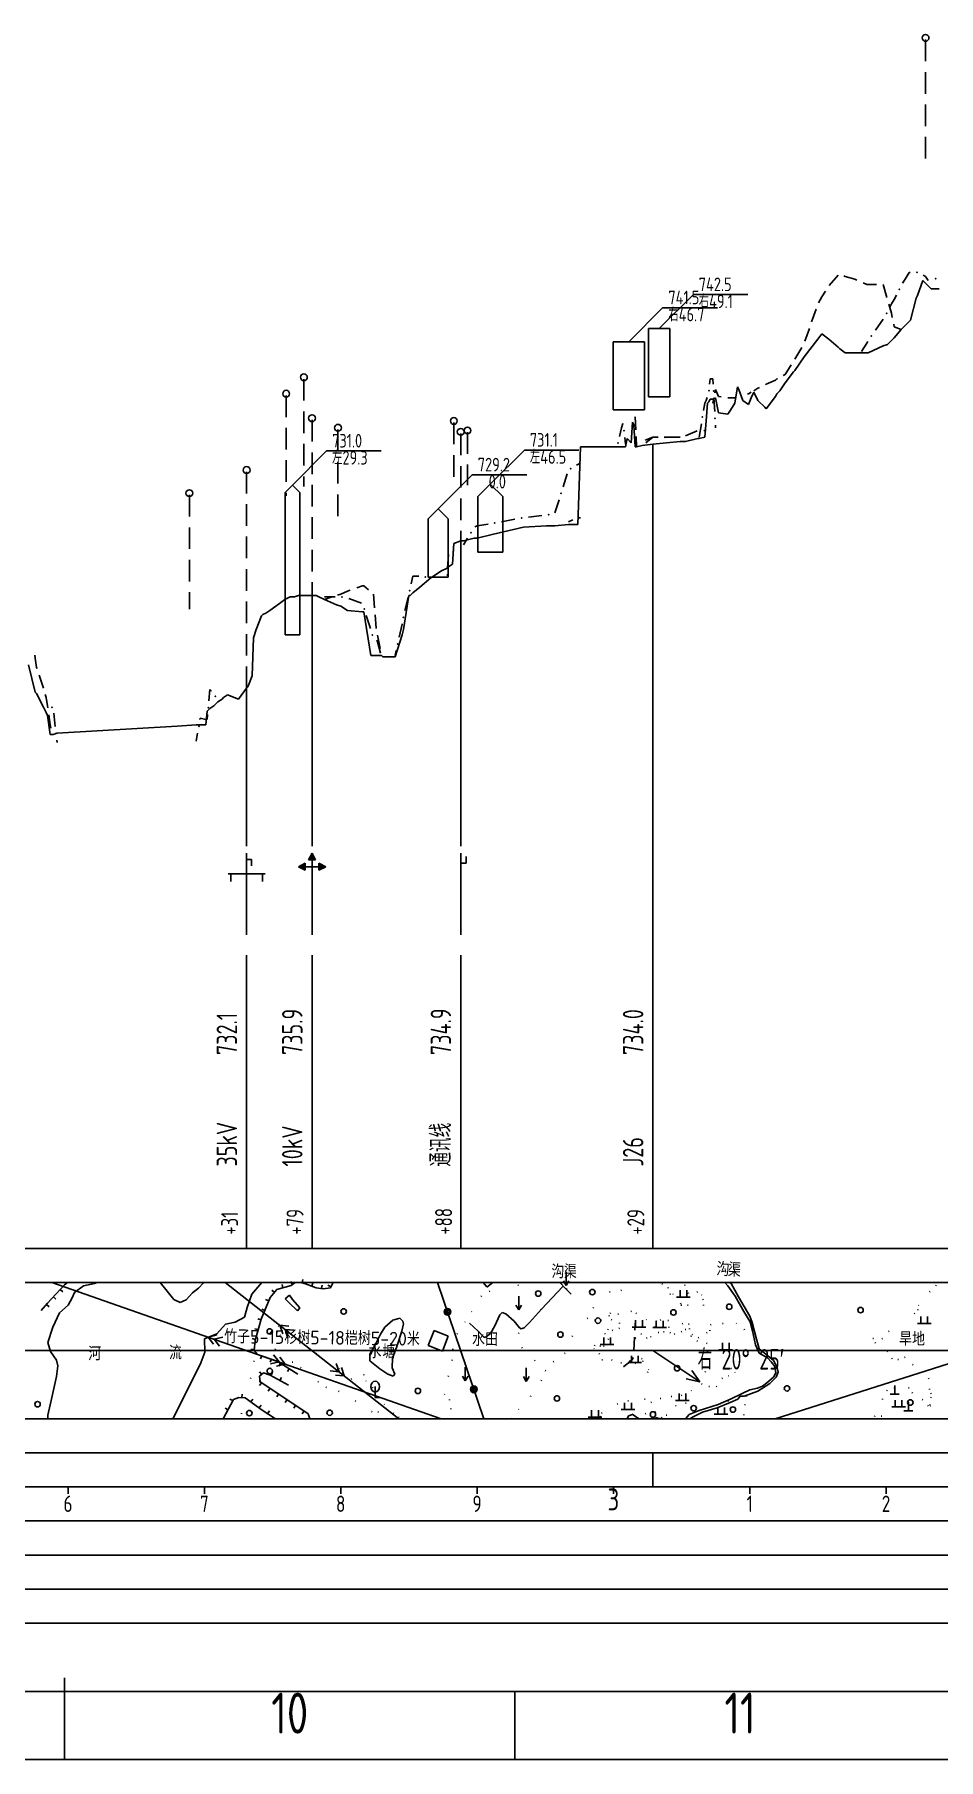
# Model space of a CAD drawing. Header units: millimetres. Extents: x -75 to 1114, y 1275 to 2116.
# Drawn here: x 515.1 to 647.7, y 1275 to 1528.1 of the extents above; entities that cross this region are included whole.
import ezdxf
from ezdxf.enums import TextEntityAlignment as Align

# ---------------------------------------------------------------- set-up
doc = ezdxf.new("R2010")
doc.units = ezdxf.units.MM
doc.linetypes.add('DOT', pattern=[6.35, 0, -6.35])
doc.linetypes.add('HIDDEN2', pattern=[4.7625, 3.175, -1.5875])
for name, color, linetype in [('中心断面', 1, 'Continuous'), ('交叉跨越注记', 3, 'Continuous'), ('右边线', 3, 'Continuous'), ('图框', 1, 'Continuous'), ('地物-交叉跨越', 6, 'Continuous'), ('地物-地类界', 5, 'Continuous'), ('地物-地貌', 58, 'Continuous'), ('地物-建筑', 2, 'Continuous'), ('地物-植被', 84, 'Continuous'), ('地物-水系', 5, 'Continuous'), ('地物-注记', 1, 'Continuous'), ('地物-道路', 1, 'Continuous'), ('左边线', 2, 'Continuous'), ('房屋', 1, 'Continuous'), ('标注', 3, 'Continuous')]:
    doc.layers.add(name, color=color, linetype=linetype)
doc.styles.get("Standard").update_dxf_attribs({"font": 'tssdeng', "bigfont": 'tssdchn'})

# ---------------------------------------------------------------- blocks, each defined once
blk = doc.blocks.new('2493359145')
at = {"layer": '地物-水系'}
for p, q in [((522.27, 1344.48), (520.95, 1343.54)), ((523.89, 1344.85), (522.27, 1344.48)), ((524.26, 1345), (523.89, 1344.85)), ((520.04, 1341.66), (518.75, 1340.53)), ((520.59, 1342.76), (520.04, 1341.66)), ((520.95, 1343.54), (520.59, 1342.76)), ((518.75, 1340.53), (517.79, 1338.44)), ((517.79, 1338.44), (517.04, 1336.18)), ((517.04, 1336.18), (517.42, 1334.84)), ((517.42, 1334.84), (518.32, 1333.58)), ((518.32, 1333.58), (518.5, 1332.77)), ((518.5, 1332.77), (518.32, 1331.2)), ((518.32, 1331.2), (517.63, 1328.1)), ((517.63, 1328.1), (517.04, 1325.51)), ((517.04, 1325.51), (517.06, 1325))]:
    blk.add_line(p, q, dxfattribs=at)
blk = doc.blocks.new('k9371')
at = {"layer": '地物-植被'}
blk.add_circle((0, 0), 0.4, dxfattribs=at)
blk = doc.blocks.new('249340146')
at = {"layer": '地物-水系'}
for p, q in [((533.51, 1345), (534.54, 1343.74)), ((538.27, 1343.46), (539.16, 1344.15)), ((539.16, 1344.15), (539.88, 1344.92)), ((539.88, 1344.92), (539.95, 1345)), ((534.54, 1343.74), (535.52, 1342.49)), ((535.52, 1342.49), (536.44, 1342.06)), ((536.44, 1342.06), (537.32, 1342.45)), ((537.32, 1342.45), (538.27, 1343.46))]:
    blk.add_line(p, q, dxfattribs=at)
blk = doc.blocks.new('249340147')
at = {"layer": '地物-水系'}
for p, q in [((548.43, 1345), (546.98, 1343.3)), ((546.98, 1343.3), (546.29, 1341.31)), ((544.51, 1339.15), (543.11, 1338.88)), ((545.91, 1339.91), (544.51, 1339.15)), ((546.29, 1341.31), (545.91, 1339.91)), ((541.81, 1337.47), (540, 1336.7)), ((540, 1336.7), (540.08, 1334.78)), ((543.11, 1338.88), (541.81, 1337.47)), ((540.08, 1334.78), (539.49, 1333.22)), ((538.63, 1331.47), (535.36, 1325)), ((539.49, 1333.22), (538.63, 1331.47))]:
    blk.add_line(p, q, dxfattribs=at)
blk = doc.blocks.new('249340148')
at = {"layer": '地物-地貌'}
for p, q in [((519.46, 1344.65), (517.01, 1341.94)), ((518.85, 1343.98), (519.22, 1343.64)), ((519.94, 1345), (519.46, 1344.65)), ((517.01, 1341.94), (516.04, 1340.87)), ((516.84, 1341.75), (517.21, 1341.42)), ((517.85, 1342.87), (518.22, 1342.53))]:
    blk.add_line(p, q, dxfattribs=at)
blk = doc.blocks.new('249340149')
at = {"layer": '地物-地貌'}
for p, q in [((542.78, 1325), (544.29, 1327.84)), ((543.48, 1326.32), (543.04, 1326.56)), ((544.19, 1327.65), (543.75, 1327.88)), ((544.29, 1327.84), (545.04, 1328.13)), ((545.04, 1328.13), (545.98, 1328.08)), ((545.52, 1328.1), (545.55, 1328.6)), ((545.98, 1328.08), (548.47, 1326.26)), ((546.82, 1327.47), (547.12, 1327.87)), ((548.03, 1326.58), (548.33, 1326.98)), ((548.47, 1326.26), (550.43, 1325)), ((549.28, 1325.74), (549.55, 1326.16))]:
    blk.add_line(p, q, dxfattribs=at)
blk = doc.blocks.new('249340150')
at = {"layer": '地物-地貌'}
for p, q in [((548.07, 1331.23), (548.7, 1331.72)), ((548.42, 1331.5), (548.11, 1331.9)), ((548.7, 1331.72), (549.64, 1331.39)), ((549.64, 1331.39), (552.36, 1329.92)), ((549.77, 1331.32), (550.01, 1331.76)), ((548.21, 1330.4), (548.07, 1331.23)), ((548.39, 1330.28), (548.11, 1329.87)), ((552.26, 1327.72), (548.21, 1330.4)), ((549.64, 1329.46), (549.36, 1329.04)), ((551.09, 1330.61), (551.33, 1331.05)), ((550.89, 1328.63), (550.61, 1328.21)), ((552.14, 1327.8), (551.86, 1327.38)), ((555.24, 1325.74), (552.26, 1327.72)), ((553.39, 1326.97), (553.11, 1326.55)), ((554.64, 1326.14), (554.36, 1325.72)), ((555.48, 1325), (555.24, 1325.74))]:
    blk.add_line(p, q, dxfattribs=at)
blk = doc.blocks.new('249340151')
at = {"layer": '地物-地貌'}
for p, q in [((549.67, 1342.81), (550.65, 1343.98)), ((550.65, 1343.98), (552.71, 1344.54)), ((551.53, 1344.22), (551.4, 1344.7)), ((552.93, 1344.7), (552.64, 1345.11)), ((552.71, 1344.54), (553.34, 1345)), ((553.34, 1345), (554.08, 1345)), ((554.08, 1345), (554.84, 1344.8)), ((554.33, 1344.94), (554.45, 1345.42)), ((554.84, 1344.8), (556.42, 1344.22)), ((555.75, 1344.47), (555.93, 1344.94)), ((556.42, 1344.22), (557.42, 1344.05)), ((557.2, 1344.09), (557.28, 1344.58)), ((557.42, 1344.05), (558.48, 1344.19)), ((558.58, 1344.37), (558.13, 1344.6)), ((558.48, 1344.19), (558.9, 1345)), ((548.35, 1339.6), (549.67, 1342.81)), ((549.46, 1342.29), (548.99, 1342.48)), ((550.27, 1343.52), (549.89, 1343.85)), ((547.44, 1336.48), (548.35, 1339.6)), ((548.32, 1339.51), (547.84, 1339.65)), ((548.88, 1340.9), (548.42, 1341.09)), ((547.48, 1336.63), (547, 1336.77)), ((547.33, 1335.03), (547.44, 1336.48)), ((547.9, 1338.07), (547.42, 1338.21)), ((547.33, 1335.14), (546.84, 1335.18)), ((547.82, 1334.44), (547.33, 1335.03)), ((550.7, 1333.46), (547.82, 1334.44)), ((548.41, 1334.24), (548.25, 1333.77)), ((549.83, 1333.76), (549.67, 1333.29)), ((553.71, 1331.53), (550.7, 1333.46)), ((551.19, 1333.15), (550.92, 1332.73)), ((552.45, 1332.34), (552.18, 1331.92))]:
    blk.add_line(p, q, dxfattribs=at)
blk = doc.blocks.new('249340152')
at = {"layer": '地物-水系'}
for p, q in [((567.652, 1339.438), (566.466, 1338.414)), ((568.662, 1339.77), (567.652, 1339.438)), ((569.128, 1339.316), (568.662, 1339.77)), ((568.954, 1337.866), (569.228, 1338.916)), ((569.228, 1338.916), (569.128, 1339.316)), ((565.818, 1337.426), (565.042, 1335.862)), ((566.466, 1338.414), (565.818, 1337.426)), ((568.23, 1335.598), (568.954, 1337.866)), ((564.292, 1334.464), (564.27, 1333.514)), ((565.042, 1335.862), (564.292, 1334.464)), ((567.564, 1332.446), (567.616, 1333.896)), ((567.616, 1333.896), (568.23, 1335.598)), ((564.27, 1333.514), (565.762, 1332.336)), ((565.762, 1332.336), (566.922, 1331.556)), ((566.922, 1331.556), (567.714, 1331.232)), ((567.92, 1331.54), (567.564, 1332.446)), ((567.714, 1331.232), (567.92, 1331.54))]:
    blk.add_line(p, q, dxfattribs=at)
blk = doc.blocks.new('249341153')
at = {"layer": '地物-水系'}
for p, q in [((592.16, 1345), (592.99, 1344.12)), ((592.99, 1344.12), (593.83, 1343.27))]:
    blk.add_line(p, q, dxfattribs=at)
blk = doc.blocks.new('249341154')
at = {"layer": '地物-水系'}
for p, q in [((592.588, 1344.38), (589.442, 1341.054)), ((580.188, 1337.838), (578.88, 1339.02)), ((583.334, 1340.246), (582.628, 1338.65)), ((583.686, 1340.582), (583.334, 1340.246)), ((584.218, 1340.388), (583.686, 1340.582)), ((585.462, 1339.33), (584.218, 1340.388)), ((586.246, 1338.312), (585.462, 1339.33)), ((587.716, 1339.112), (586.91, 1338.348)), ((589.442, 1341.054), (587.716, 1339.112)), ((580.954, 1336.998), (580.188, 1337.838)), ((581.204, 1336.93), (580.954, 1336.998)), ((581.972, 1337.484), (581.204, 1336.93)), ((582.628, 1338.65), (581.972, 1337.484)), ((586.476, 1338.208), (586.246, 1338.312)), ((586.91, 1338.348), (586.476, 1338.208))]:
    blk.add_line(p, q, dxfattribs=at)
blk = doc.blocks.new('249343155')
at = {"layer": '地物-道路'}
blk.add_line((597.99, 1325.38), (598.26, 1325), dxfattribs=at)
blk = doc.blocks.new('249343156')
at = {"layer": '地物-道路'}
for p, q in [((603.16, 1337.97), (603.24, 1339.39)), ((603, 1334.98), (603.11, 1336.98)), ((602.76, 1333.65), (602.9, 1333.99)), ((601.49, 1332.63), (602.76, 1333.65))]:
    blk.add_line(p, q, dxfattribs=at)
blk = doc.blocks.new('k9210')
at = {"layer": '地物-植被'}
for q in [(-0.4, 0.6928), (0, 2), (0.4, 0.6928)]:
    blk.add_line((0, 0), q, dxfattribs=at)
blk = doc.blocks.new('k9220')
at = {"layer": '地物-植被'}
for p, q in [((-1, 0), (1, 0)), ((-0.5, 0), (-0.5, 1)), ((0.5, 0), (0.5, 1))]:
    blk.add_line(p, q, dxfattribs=at)
blk = doc.blocks.new('249344157')
at = {"layer": '地物-水系'}
for p, q in [((616.37, 1345), (616.77, 1344.51)), ((616.77, 1344.51), (617.86, 1342.96)), ((617.86, 1342.96), (619.16, 1340.72)), ((619.16, 1340.72), (620.07, 1339.23)), ((620.07, 1339.23), (620.39, 1337.92)), ((620.39, 1337.92), (620.84, 1335.85)), ((620.84, 1335.85), (621.38, 1334.64)), ((621.38, 1334.64), (622.63, 1333.91)), ((622.63, 1333.91), (623.16, 1333.35)), ((623.16, 1333.35), (623.67, 1332.68)), ((623.81, 1331.75), (623.47, 1331.1)), ((623.67, 1332.68), (623.81, 1331.75)), ((620.01, 1329.22), (618.88, 1328.71)), ((621.16, 1329.46), (620.01, 1329.22)), ((621.9, 1329.77), (621.16, 1329.46)), ((622.5, 1330.27), (621.9, 1329.77)), ((623.47, 1331.1), (622.5, 1330.27)), ((615.38, 1327.07), (612.57, 1326.23)), ((617.29, 1327.94), (615.38, 1327.07)), ((618.88, 1328.71), (617.29, 1327.94)), ((611.14, 1325.62), (610.56, 1325)), ((612.57, 1326.23), (611.14, 1325.62))]:
    blk.add_line(p, q, dxfattribs=at)
blk = doc.blocks.new('249344158')
at = {"layer": '地物-水系'}
for p, q in [((617.26, 1344.84), (617.09, 1345)), ((618.36, 1342.89), (617.26, 1344.84)), ((620, 1340.04), (618.36, 1342.89)), ((620.38, 1339.14), (620, 1340.04)), ((621.02, 1336.68), (620.38, 1339.14)), ((621.41, 1335.25), (621.02, 1336.68)), ((622.36, 1334.45), (621.41, 1335.25)), ((623.5, 1333.52), (622.36, 1334.45)), ((623.98, 1332.67), (623.5, 1333.52)), ((623.89, 1331.12), (624.18, 1331.82)), ((624.18, 1331.82), (623.98, 1332.67)), ((619.17, 1328.32), (621.19, 1329.02)), ((621.19, 1329.02), (622.97, 1330.17)), ((622.97, 1330.17), (623.89, 1331.12)), ((613.06, 1325.97), (615.21, 1326.62)), ((615.21, 1326.62), (617.13, 1327.36)), ((617.13, 1327.36), (618.28, 1327.89)), ((618.28, 1327.89), (618.62, 1328.29)), ((618.62, 1328.29), (619.17, 1328.32)), ((611.16, 1325), (611.89, 1325.36)), ((611.89, 1325.36), (613.06, 1325.97))]:
    blk.add_line(p, q, dxfattribs=at)
blk = doc.blocks.new('k3894')
at = {"layer": '地物-建筑'}
for p, q in [((-0.65, 0), (0.65, 0)), ((0, 0), (0, 1.3))]:
    blk.add_line(p, q, dxfattribs=at)
blk = doc.blocks.new('k9374')
at = {"layer": '地物-植被'}
for q in [(0, 1.6), (0.8, 0)]:
    blk.add_line((0, 0), q, dxfattribs=at)
blk.add_ellipse((0, 1.6), major_axis=(0, 0.8), ratio=0.8, dxfattribs=at)
blk = doc.blocks.new('24956730')
at = {"layer": '房屋'}
for p, q in [((573.714, 1337.968), (572.846, 1335.754)), ((575.764, 1337.106), (573.7, 1337.956)), ((574.946, 1334.894), (575.764, 1337.106)), ((572.846, 1335.754), (574.946, 1334.894))]:
    blk.add_line(p, q, dxfattribs=at)
blk = doc.blocks.new('24956731')
at = {"layer": '房屋'}
for p, q in [((574.305, 1458.49), (572.846, 1457.031)), ((575.764, 1457.031), (574.305, 1458.49)), ((572.846, 1448.49), (572.846, 1457.031)), ((575.764, 1448.49), (575.764, 1457.031)), ((572.846, 1448.49), (575.764, 1448.49))]:
    blk.add_line(p, q, dxfattribs=at)
blk = doc.blocks.new('24956732')
at = {"layer": '房屋'}
blk.add_line((587.305, 1463.49), (579.305, 1463.49), dxfattribs=at)
at = {"layer": '房屋', "width": 0.8}
for s, p in [('729.2', (580.105, 1463.99)), ('0.0', (581.705, 1461.49))]:
    blk.add_text(s, height=2, dxfattribs=at).set_placement(p)
blk = doc.blocks.new('24956733')
at = {"layer": '房屋'}
for p, q in [((552.498, 1343.114), (551.868, 1342.602)), ((551.868, 1342.602), (552.37, 1342.038)), ((552.37, 1342.038), (553.67, 1340.854)), ((552.936, 1342.486), (552.472, 1343.112)), ((554.012, 1341.262), (552.936, 1342.486)), ((553.67, 1340.854), (554.012, 1341.262))]:
    blk.add_line(p, q, dxfattribs=at)
blk = doc.blocks.new('24956734')
at = {"layer": '房屋'}
for p, q in [((552.94, 1461.996), (551.868, 1460.924)), ((551.868, 1439.996), (551.868, 1460.924)), ((554.012, 1460.924), (552.94, 1461.996)), ((554.012, 1439.996), (554.012, 1460.924)), ((551.868, 1439.996), (554.012, 1439.996))]:
    blk.add_line(p, q, dxfattribs=at)
blk = doc.blocks.new('24956735')
at = {"layer": '房屋'}
blk.add_line((565.94, 1466.996), (557.94, 1466.996), dxfattribs=at)
at = {"layer": '房屋', "width": 0.8}
for s, p in [('731.0', (558.74, 1467.496)), ('左29.3', (558.74, 1464.996))]:
    blk.add_text(s, height=2, dxfattribs=at).set_placement(p)
blk = doc.blocks.new('24956836')
at = {"layer": '房屋'}
for p, q in [((602.21, 1325.41), (602, 1325)), ((602, 1325), (603.73, 1325)), ((602.79, 1325.64), (602.21, 1325.41)), ((603.73, 1325), (602.77, 1325.65))]:
    blk.add_line(p, q, dxfattribs=at)
blk = doc.blocks.new('24956837')
at = {"layer": '房屋'}
for p, q in [((602.269, 1483.018), (599.95, 1483.018)), ((599.95, 1473.018), (599.95, 1483.018)), ((604.588, 1483.018), (602.269, 1483.018)), ((604.588, 1473.018), (604.588, 1483.018)), ((599.95, 1473.018), (604.588, 1473.018))]:
    blk.add_line(p, q, dxfattribs=at)
blk = doc.blocks.new('24956838')
at = {"layer": '房屋'}
blk.add_line((615.269, 1488.018), (607.269, 1488.018), dxfattribs=at)
at = {"layer": '房屋', "width": 0.8}
for s, p in [('741.5', (608.069, 1488.518)), ('右46.7', (608.069, 1486.018))]:
    blk.add_text(s, height=2, dxfattribs=at).set_placement(p)
blk = doc.blocks.new('24956839')
at = {"layer": '房屋'}
for p, q in [((581.44, 1344.34), (580.9, 1345)), ((580.9, 1345), (582.3, 1345)), ((582.3, 1345), (581.45, 1344.29))]:
    blk.add_line(p, q, dxfattribs=at)
blk = doc.blocks.new('24956840')
at = {"layer": '房屋'}
for p, q in [((581.948, 1462.122), (580.13, 1460.304)), ((583.766, 1460.304), (581.948, 1462.122)), ((580.13, 1452.122), (580.13, 1460.304)), ((583.766, 1452.122), (583.766, 1460.304)), ((580.13, 1452.122), (583.766, 1452.122))]:
    blk.add_line(p, q, dxfattribs=at)
blk = doc.blocks.new('24956841')
at = {"layer": '房屋'}
blk.add_line((594.948, 1467.122), (586.948, 1467.122), dxfattribs=at)
at = {"layer": '房屋', "width": 0.8}
for s, p in [('731.1', (587.748, 1467.622)), ('左46.5', (587.748, 1465.122))]:
    blk.add_text(s, height=2, dxfattribs=at).set_placement(p)
blk = doc.blocks.new('24956842')
at = {"layer": '房屋'}
for p, q in [((606.21, 1325.17), (606.06, 1325)), ((606.06, 1325), (606.86, 1325)), ((606.86, 1325), (606.21, 1325.17))]:
    blk.add_line(p, q, dxfattribs=at)
blk = doc.blocks.new('24956843')
at = {"layer": '房屋'}
for p, q in [((606.725, 1484.944), (605.154, 1484.944)), ((605.154, 1474.944), (605.154, 1484.944)), ((608.296, 1484.944), (606.725, 1484.944)), ((608.296, 1474.944), (608.296, 1484.944)), ((605.154, 1474.944), (608.296, 1474.944))]:
    blk.add_line(p, q, dxfattribs=at)
blk = doc.blocks.new('24956844')
at = {"layer": '房屋'}
blk.add_line((619.725, 1489.944), (611.725, 1489.944), dxfattribs=at)
at = {"layer": '房屋', "width": 0.8}
for s, p in [('742.5', (612.525, 1490.444)), ('右49.1', (612.525, 1487.944))]:
    blk.add_text(s, height=2, dxfattribs=at).set_placement(p)
blk = doc.blocks.new('k35kv')
at = {"layer": '标注'}
for p, q in [((0, 1), (0, 13)), ((0, 12.0349), (0.7384, 12.0349)), ((0.7384, 11.1324), (0.7384, 12.0349)), ((-2.7262, 9.9593), (2.7262, 9.9593)), ((-2.3287, 9.9593), (-2.3287, 8.8222)), ((2.3287, 9.9593), (2.3287, 8.8222))]:
    blk.add_line(p, q, dxfattribs=at)
blk = doc.blocks.new('k10kv')
at = {"layer": '标注'}
for p, q in [((0, 13), (-0.5, 12)), ((0, 12.7764), (-0.3382, 12.1)), ((0.5, 12), (0, 13)), ((0.3382, 12.1), (0, 12.7764)), ((-1, 11.5), (-2, 11)), ((-1, 10.5), (-2, 11)), ((-1.1, 11.3382), (-1.7764, 11)), ((-1.1, 10.6618), (-1.7764, 11)), ((-1.2, 11.1764), (-1.5528, 11)), ((-1.2, 10.8236), (-1.5528, 11)), ((-1.2, 10.8236), (-1.2, 11.1764)), ((-1.1, 10.6618), (-1.1, 11.3382)), ((-1, 10.5), (-1, 11.5)), ((-1, 11), (1, 11)), ((0.5, 12), (-0.5, 12)), ((0.3382, 12.1), (-0.3382, 12.1)), ((0, 12.5528), (-0.1764, 12.2)), ((0.1764, 12.2), (-0.1764, 12.2)), ((0.1764, 12.2), (0, 12.5528)), ((0, 1), (0, 12)), ((1, 11.5), (2, 11)), ((1, 10.5), (1, 11.5)), ((1, 10.5), (2, 11)), ((1.1, 11.3382), (1.7764, 11)), ((1.1, 10.6618), (1.1, 11.3382)), ((1.1, 10.6618), (1.7764, 11)), ((1.2, 11.1764), (1.5528, 11)), ((1.2, 10.8236), (1.2, 11.1764)), ((1.2, 10.8236), (1.5528, 11))]:
    blk.add_line(p, q, dxfattribs=at)
blk = doc.blocks.new('ktx')
at = {"layer": '标注'}
for p, q in [((0, 1), (0, 13)), ((0, 11.5), (0.8, 11.5)), ((0.8, 12.5), (0.8, 11.5))]:
    blk.add_line(p, q, dxfattribs=at)
blk = doc.blocks.new('2410245014')
at = {"layer": '地物-交叉跨越'}
for p, q in [((517.64, 1345), (574.76, 1325)), ((540.54, 1336.98), (541.81, 1337.29)), ((540.54, 1336.98), (541.34, 1335.95)), ((541.45, 1336.67), (542.71, 1336.97)), ((541.45, 1336.67), (542.24, 1335.63)), ((550.95, 1333.33), (550.16, 1334.37)), ((551.86, 1333.02), (551.06, 1334.05)), ((550.95, 1333.33), (549.69, 1333.03)), ((551.86, 1333.02), (550.59, 1332.71))]:
    blk.add_line(p, q, dxfattribs=at)
blk = doc.blocks.new('2410245015')
at = {"layer": '地物-交叉跨越'}
for p, q in [((543.07, 1345), (568.53, 1325)), ((551.08, 1338.71), (551.5, 1337.47)), ((551.08, 1338.71), (552.38, 1338.59)), ((551.84, 1338.11), (552.26, 1336.88)), ((551.84, 1338.11), (553.14, 1337.99)), ((559.76, 1331.89), (558.46, 1332.01)), ((560.52, 1331.29), (559.22, 1331.41)), ((559.76, 1331.89), (559.34, 1333.12)), ((560.52, 1331.29), (560.1, 1332.53))]:
    blk.add_line(p, q, dxfattribs=at)
blk = doc.blocks.new('2410245016')
at = {"layer": '地物-交叉跨越'}
blk.add_line((574.2, 1345), (581, 1325), dxfattribs=at)
for centre, radius in [((575.67, 1340.68), 0.5), ((575.67, 1340.68), 0.3), ((575.67, 1340.68), 0.1), ((579.53, 1329.32), 0.5), ((579.53, 1329.32), 0.3), ((579.53, 1329.32), 0.1)]:
    blk.add_circle(centre, radius, dxfattribs=at)
blk = doc.blocks.new('2410245017')
at = {"layer": '地物-交叉跨越'}
for p, q in [((686.66, 1345), (623.74, 1325)), ((660, 1336.53), (658.74, 1336.87)), ((660, 1336.53), (659.17, 1335.52)), ((660.92, 1336.82), (659.66, 1337.16)), ((660.92, 1336.82), (660.09, 1335.81)), ((649.48, 1333.18), (650.31, 1334.19)), ((650.4, 1333.47), (651.23, 1334.48)), ((649.48, 1333.18), (650.74, 1332.84)), ((650.4, 1333.47), (651.66, 1333.13))]:
    blk.add_line(p, q, dxfattribs=at)

msp = doc.modelspace()

# ---------------------------------------------------------------- linework, layer by layer
at = {"layer": '中心断面', "linetype": 'Continuous'}
for p, q in [((644.6, 1489.8), (645.4, 1492)), ((645.4, 1492), (645.8, 1491.6)), ((645.8, 1491.6), (646.2, 1491.2)), ((646.2, 1491.2), (646.6, 1490.8)), ((646.6, 1490.8), (646.8, 1490.8)), ((646.8, 1490.8), (647.6, 1490.8)), ((647.6, 1490.8), (647.8, 1490.8)), ((643.6, 1486.2), (644.4, 1489.4)), ((644.4, 1489.4), (644.6, 1489.8)), ((642.8, 1485.4), (643.4, 1486)), ((643.4, 1486), (643.6, 1486.2)), ((628, 1480.8), (630, 1483.4)), ((630, 1483.4), (630.6, 1484.2)), ((630.6, 1484.2), (631.6, 1483.4)), ((631.6, 1483.4), (633, 1482.2)), ((640.2, 1482.6), (640.8, 1483.2)), ((640.8, 1483.2), (641.2, 1483.6)), ((641.2, 1483.6), (642.2, 1484.8)), ((642.2, 1484.8), (642.4, 1485)), ((642.4, 1485), (642.8, 1485.4)), ((626.6, 1478.8), (628, 1480.8)), ((633, 1482.2), (633.2, 1482)), ((633.2, 1482), (634, 1481.4)), ((634, 1481.4), (635.4, 1481.4)), ((635.4, 1481.4), (636.4, 1481.4)), ((636.4, 1481.4), (637.2, 1481.4)), ((637.2, 1481.4), (637.4, 1481.4)), ((637.4, 1481.4), (639.6, 1482.4)), ((639.6, 1482.4), (640.2, 1482.6)), ((625.2, 1477), (626.4, 1478.6)), ((626.4, 1478.6), (626.6, 1478.8)), ((617.8, 1474), (618.2, 1476.4)), ((618.2, 1476.4), (618.4, 1476)), ((618.4, 1476), (619, 1474.4)), ((620.2, 1474.8), (620.6, 1475.6)), ((620.6, 1475.6), (621.2, 1474.4)), ((624, 1475.4), (624.2, 1475.6)), ((624.2, 1475.6), (624.4, 1475.8)), ((624.4, 1475.8), (625.2, 1477)), ((613.6, 1471.4), (613.8, 1474)), ((613.8, 1474), (614, 1474.2)), ((614, 1474.2), (614.2, 1474.6)), ((614.2, 1474.6), (614.6, 1474.6)), ((614.6, 1474.6), (615, 1474.8)), ((615, 1474.8), (615.4, 1472.6)), ((617.2, 1473), (617.8, 1474)), ((619, 1474.4), (619.8, 1473.8)), ((619.8, 1473.8), (620.2, 1474.8)), ((621.2, 1474.4), (622.2, 1473.4)), ((622.2, 1473.4), (622.4, 1473.2)), ((622.4, 1473.2), (623.8, 1475)), ((623.8, 1475), (624, 1475.4)), ((602.6, 1468.2), (602.8, 1471.2)), ((602.8, 1471.2), (603, 1470.8)), ((603, 1470.8), (603.2, 1467.6)), ((613.4, 1469), (613.6, 1471.4)), ((615.4, 1472.6), (616.8, 1472.4)), ((616.8, 1472.4), (617.2, 1473)), ((601.8, 1467.6), (602, 1468.8)), ((602, 1468.8), (602.6, 1468.2)), ((604.2, 1467.8), (605.8, 1468)), ((605.8, 1468), (609.8, 1468.4)), ((609.8, 1468.4), (610.2, 1468.4)), ((610.2, 1468.4), (610.6, 1468.4)), ((610.6, 1468.4), (612.4, 1468.8)), ((612.4, 1468.8), (612.6, 1468.8)), ((612.6, 1468.8), (613.4, 1469)), ((594.8, 1456.2), (595.2, 1467.6)), ((595.2, 1467.6), (596.4, 1467.6)), ((596.4, 1467.6), (597.2, 1467.6)), ((597.2, 1467.6), (597.6, 1467.6)), ((597.6, 1467.6), (600.6, 1467.6)), ((600.6, 1467.6), (601.2, 1467.6)), ((601.2, 1467.6), (601.4, 1467.6)), ((601.4, 1467.6), (601.8, 1467.6)), ((603.2, 1467.6), (603.4, 1467.6)), ((603.4, 1467.6), (604.2, 1467.8)), ((582.4, 1454.8), (586.8, 1455.8)), ((586.8, 1455.8), (590.2, 1456)), ((590.2, 1456), (591.4, 1456)), ((591.4, 1456), (593.4, 1456.2)), ((593.4, 1456.2), (594.8, 1456.2)), ((576.4, 1450.4), (576.6, 1453.4)), ((576.6, 1453.4), (577.6, 1453.8)), ((577.6, 1453.8), (577.8, 1453.8)), ((577.8, 1453.8), (578, 1453.8)), ((578, 1453.8), (579.6, 1454.2)), ((579.6, 1454.2), (580, 1454.2)), ((580, 1454.2), (582.4, 1454.8)), ((575.8, 1450), (576.4, 1450.4)), ((571.6, 1447), (573.2, 1448.4)), ((573.2, 1448.4), (574.8, 1449.4)), ((574.8, 1449.4), (575.6, 1449.8)), ((575.6, 1449.8), (575.8, 1450)), ((551.8, 1445.2), (552.2, 1445.4)), ((552.2, 1445.4), (552.6, 1445.6)), ((552.6, 1445.6), (553.2, 1445.6)), ((553.2, 1445.6), (553.8, 1445.8)), ((553.8, 1445.8), (555.8, 1445.8)), ((555.8, 1445.8), (556.4, 1445.8)), ((556.4, 1445.8), (556.8, 1445.6)), ((556.8, 1445.6), (557.6, 1445.2)), ((569.2, 1440.8), (570, 1445.8)), ((570, 1445.8), (570.2, 1445.8)), ((570.2, 1445.8), (570.6, 1446.2)), ((570.6, 1446.2), (571.6, 1447)), ((547.6, 1440.8), (548.4, 1442.8)), ((548.4, 1442.8), (548.6, 1443)), ((548.6, 1443), (549, 1443.2)), ((549, 1443.2), (549.6, 1443.6)), ((549.6, 1443.6), (551, 1444.6)), ((551, 1444.6), (551.8, 1445.2)), ((557.6, 1445.2), (559.4, 1444.4)), ((559.4, 1444.4), (560, 1444.2)), ((560, 1444.2), (561, 1443.6)), ((561, 1443.6), (563.2, 1443.4)), ((563.2, 1443.4), (563.4, 1443.4)), ((563.4, 1443.4), (564.4, 1437)), ((547.2, 1439.6), (547.6, 1440.8)), ((569, 1440), (569.2, 1440.8)), ((547, 1434), (547.2, 1439.6)), ((568, 1436.8), (569, 1440)), ((514.2, 1435.6), (515.2, 1431.6)), ((564.4, 1437), (564.6, 1437)), ((564.6, 1437), (564.8, 1437)), ((564.8, 1437), (565.2, 1437)), ((565.2, 1437), (565.4, 1437)), ((565.4, 1437), (566, 1437)), ((566, 1437), (566.2, 1436.8)), ((566.2, 1436.8), (567.8, 1436.8)), ((567.8, 1436.8), (568, 1436.8)), ((546.4, 1432.4), (547, 1434)), ((515.2, 1431.6), (515.4, 1431.4)), ((515.4, 1431.4), (516.4, 1429.4)), ((541.8, 1430), (542, 1430.2)), ((542, 1430.2), (542.6, 1430.6)), ((542.6, 1430.6), (542.8, 1430.8)), ((542.8, 1430.8), (543.4, 1431.2)), ((543.4, 1431.2), (545, 1430.6)), ((545, 1430.6), (546.2, 1432.2)), ((546.2, 1432.2), (546.4, 1432.4)), ((516.4, 1429.4), (516.8, 1428.6)), ((516.8, 1428.6), (517, 1428.2)), ((517, 1428.2), (517.4, 1425.4)), ((540.2, 1426.8), (540.4, 1428.8)), ((540.4, 1428.8), (540.8, 1429.2)), ((540.8, 1429.2), (541.4, 1429.6)), ((541.4, 1429.6), (541.8, 1430)), ((517.4, 1425.4), (517.6, 1425.4)), ((517.6, 1425.4), (517.8, 1425.4)), ((517.8, 1425.4), (518.4, 1425.6)), ((518.4, 1425.6), (536, 1426.6)), ((536, 1426.6), (538.8, 1426.8)), ((538.8, 1426.8), (539.4, 1426.8)), ((539.4, 1426.8), (540.2, 1426.8))]:
    msp.add_line(p, q, dxfattribs=at)
at = {"layer": '交叉跨越注记', "linetype": 'HIDDEN2'}
for p, q in [((645.8, 1527.35), (645.8, 1509.6)), ((554.6, 1477.55), (554.6, 1461.8)), ((552, 1475.15), (552, 1460.4)), ((555.8, 1471.55), (555.8, 1445.8)), ((576.6, 1471.15), (576.6, 1462.4)), ((559.6, 1470.15), (559.6, 1457.4)), ((577.6, 1469.55), (577.6, 1453.8)), ((578.6, 1469.75), (578.6, 1462)), ((546.2, 1463.95), (546.2, 1432.2)), ((537.8, 1460.55), (537.8, 1443.8))]:
    msp.add_line(p, q, dxfattribs=at)
at = {"layer": '交叉跨越注记', "linetype": 'Continuous'}
for p, q in [((577.6, 1409), (577.6, 1453.8)), ((555.8, 1409), (555.8, 1445.8)), ((546.2, 1409), (546.2, 1432.2)), ((546.2, 1350), (546.2, 1393)), ((555.8, 1350), (555.8, 1393)), ((577.6, 1350), (577.6, 1393))]:
    msp.add_line(p, q, dxfattribs=at)
for centre in [(645.8, 1527.6), (554.6, 1477.8), (552, 1475.4), (555.8, 1471.8), (559.6, 1470.4), (576.6, 1471.4), (577.6, 1469.8), (578.6, 1470), (546.2, 1464.2), (537.8, 1460.8)]:
    msp.add_circle(centre, 0.5, dxfattribs=at)
at = {"layer": '右边线', "linetype": 'Continuous'}
for p, q in [((642.41, 1491.62), (642.8, 1492.2)), ((642.8, 1492.2), (643.4, 1493.2)), ((643.4, 1493.2), (643.53, 1493.2)), ((645.43, 1492.78), (645.8, 1492.6)), ((645.8, 1492.6), (646.2, 1492)), ((640.54, 1488.09), (640.8, 1488.6)), ((640.8, 1488.6), (641.2, 1489.2)), ((641.2, 1489.2), (641.51, 1489.83)), ((638.43, 1484.7), (639.56, 1486.34)), ((636.4, 1481.6), (637.2, 1482.8)), ((637.2, 1482.8), (637.32, 1483.04)), ((614.12, 1476.81), (614.2, 1477.6)), ((614.2, 1477.6), (614.6, 1477.6)), ((614.6, 1477.6), (614.64, 1476.79)), ((613.23, 1472.94), (613.4, 1474)), ((613.4, 1474), (613.6, 1474.4)), ((613.6, 1474.4), (613.75, 1474.86)), ((614.76, 1474.8), (614.87, 1472.8)), ((601.2, 1470.4), (601.4, 1471)), ((601.4, 1471), (601.41, 1470.96)), ((612.6, 1469), (612.91, 1470.97)), ((614.98, 1470.8), (615, 1470.4)), ((600.9, 1469.11), (601.2, 1470.4)), ((601.67, 1468.97), (601.8, 1468)), ((604.67, 1468.58), (605.8, 1469)), ((605.8, 1469), (606.59, 1469)), ((608.59, 1469), (609.8, 1469)), ((592.62, 1461.72), (593.22, 1463.63)), ((594.61, 1464.89), (594.8, 1465)), ((594.8, 1465), (595.2, 1465.2)), ((591.43, 1457.9), (592.03, 1459.81)), ((579.69, 1455.84), (580, 1456)), ((580, 1456), (581.63, 1456.27)), ((583.6, 1456.62), (585.56, 1456.98)), ((587.54, 1457.29), (589.52, 1457.52)), ((578, 1453.2), (578.6, 1454.18)), ((575.69, 1449.79), (575.79, 1451.79)), ((570.32, 1447.48), (570.6, 1448.6)), ((570.6, 1448.6), (571.44, 1448.6)), ((557.6, 1445.6), (559.21, 1445.6)), ((561.18, 1445.33), (563.06, 1444.65)), ((569.43, 1443.58), (569.89, 1445.53)), ((563.76, 1442.84), (564.36, 1440.93)), ((568.58, 1439.67), (569, 1441.6)), ((569, 1441.6), (569, 1441.62)), ((565.29, 1439.23), (565.4, 1439)), ((565.4, 1439), (565.86, 1437.32)), ((568, 1437), (568.16, 1437.72)), ((540.65, 1430.34), (540.8, 1432)), ((540.8, 1432), (541.03, 1431.77)), ((517.9, 1428.54), (518.13, 1426.56)), ((539.36, 1427.58), (539.4, 1427.8)), ((539.4, 1427.8), (540.2, 1427.6)), ((540.4, 1427.6), (540.47, 1428.35)), ((538.8, 1424.4), (539.01, 1425.61)), ((518.36, 1424.57), (518.4, 1424.2))]:
    msp.add_line(p, q, dxfattribs=at)
at = {"layer": '右边线'}
for p in [(644.53, 1493.2), (647.27, 1492.28), (641.96, 1490.72), (640.08, 1487.2), (637.86, 1483.87), (614.02, 1475.82), (614.7, 1475.79), (613.07, 1471.96), (614.92, 1471.8), (600.68, 1468.14), (601.54, 1469.96), (607.59, 1469), (593.75, 1464.4), (592.33, 1460.76), (582.61, 1456.44), (586.55, 1457.15), (590.52, 1457.65), (579.13, 1455.03), (576.51, 1452.31), (572.44, 1448.5), (575.64, 1448.79), (560.21, 1445.56), (570.1, 1446.5), (563.47, 1443.79), (569.2, 1442.6), (564.63, 1439.97), (568.37, 1438.69), (541.62, 1430.97), (517.66, 1429.4), (540.56, 1429.34), (518.24, 1425.56), (539.19, 1426.59)]:
    msp.add_point(p, dxfattribs=at)
at = {"layer": '图框', "linetype": 'Continuous'}
for p, q in [((-50, 1350), (1104, 1350)), ((0, 1345), (1104, 1345)), ((0, 1335), (1104, 1335)), ((0, 1325), (1104, 1325)), ((-50, 1320), (1104, 1320)), ((-50, 1315), (1104, 1315)), ((520, 1315), (520, 1314)), ((540, 1315), (540, 1314)), ((560, 1315), (560, 1314)), ((580, 1315), (580, 1314)), ((600, 1315), (600, 1314)), ((620, 1315), (620, 1314)), ((640, 1315), (640, 1314)), ((-50, 1310), (1104, 1310)), ((-50, 1305), (1104, 1305)), ((-50, 1300), (1104, 1300)), ((-50, 1295), (1104, 1295)), ((519.5, 1275), (519.5, 1287)), ((-50, 1285), (1104, 1285)), ((519.5, 1275), (519.5, 1285)), ((585.56, 1275), (585.56, 1285)), ((-75, 1275), (1114, 1275))]:
    msp.add_line(p, q, dxfattribs=at)
at = {"layer": '地物-地类界', "linetype": 'DOT'}
for p, q in [((583.31, 1345), (581.86, 1343.72)), ((585.99, 1344.56), (586.53, 1345)), ((589.39, 1340.98), (585.99, 1344.56)), ((593.11, 1344.02), (594.17, 1345)), ((602.08, 1345), (601.19, 1343.84)), ((606.86, 1345), (607.12, 1344.81)), ((607.12, 1344.81), (608.02, 1344.26)), ((608.02, 1344.26), (608.26, 1343.29)), ((610.49, 1344.55), (610.55, 1345)), ((611.03, 1343.37), (610.49, 1344.55)), ((646.38, 1343.62), (647.3, 1344.49)), ((647.3, 1344.49), (647.58, 1345)), ((580.64, 1343.02), (579.23, 1340.75)), ((581.86, 1343.72), (580.64, 1343.02)), ((599.53, 1343.64), (598.59, 1343.46)), ((601.19, 1343.84), (599.53, 1343.64)), ((608.26, 1343.29), (608.7, 1343.3)), ((608.7, 1343.3), (609.33, 1342.95)), ((609.33, 1342.95), (609.87, 1341.96)), ((609.87, 1341.96), (609.92, 1341.66)), ((609.92, 1341.66), (610.88, 1341.67)), ((610.88, 1341.67), (613.23, 1341.62)), ((612.34, 1343.6), (611.03, 1343.37)), ((613, 1343.11), (612.34, 1343.6)), ((613.16, 1342.43), (613, 1343.11)), ((613.23, 1341.62), (613.16, 1342.43)), ((644.67, 1340.93), (644.75, 1341.59)), ((644.75, 1341.59), (646.38, 1343.62)), ((578.26, 1339.23), (577.11, 1337.49)), ((579.23, 1340.75), (578.26, 1339.23)), ((596.24, 1339.77), (594.01, 1337.17)), ((597.09, 1341.31), (596.24, 1339.77)), ((599.57, 1340.52), (599.36, 1340.13)), ((599.36, 1340.13), (599.66, 1339.54)), ((600.74, 1340.32), (599.57, 1340.52)), ((599.66, 1339.54), (600.91, 1339.09)), ((602.64, 1340.77), (600.74, 1340.32)), ((600.91, 1339.09), (600.88, 1338.27)), ((603.4, 1340.45), (602.64, 1340.77)), ((604.88, 1339.51), (603.4, 1340.45)), ((606.07, 1338.42), (604.88, 1339.51)), ((606.39, 1339.28), (605.51, 1339.67)), ((606.97, 1339.52), (606.39, 1339.28)), ((608.1, 1339.4), (606.97, 1339.52)), ((608.13, 1338.4), (608.1, 1339.4)), ((610.19, 1338.95), (608.13, 1338.4)), ((611.14, 1338.86), (610.19, 1338.95)), ((614.25, 1338.8), (616.03, 1338.99)), ((616.03, 1338.99), (617.99, 1339.03)), ((617.99, 1339.03), (619.21, 1338.15)), ((640.38, 1337.79), (644.14, 1340.4)), ((644.14, 1340.4), (644.67, 1340.93)), ((550.41, 1335.15), (551.15, 1337.2)), ((551.15, 1337.2), (550.84, 1338.65)), ((550.84, 1338.65), (553.04, 1337.19)), ((553.04, 1337.19), (556.36, 1334.58)), ((577.11, 1337.49), (576.46, 1335.26)), ((586.08, 1337.52), (586.49, 1338.24)), ((586.6, 1335.36), (586.08, 1337.52)), ((594.01, 1337.17), (592.91, 1334.61)), ((599.29, 1336.71), (598.64, 1335.63)), ((599.25, 1338.12), (598.75, 1337.5)), ((598.75, 1337.5), (599.29, 1336.71)), ((599.91, 1337.95), (599.25, 1338.12)), ((600.88, 1338.27), (599.91, 1337.95)), ((603, 1334.91), (603.21, 1336.83)), ((603.21, 1336.83), (604.03, 1337.46)), ((604.03, 1337.46), (604.84, 1336.82)), ((604.84, 1336.82), (606.1, 1337.15)), ((605.45, 1336.99), (606.55, 1337.64)), ((606.55, 1337.64), (607.36, 1337.76)), ((607.36, 1337.76), (608.28, 1337.64)), ((608.28, 1337.64), (608.93, 1337.43)), ((608.93, 1337.43), (609.93, 1337.76)), ((609.93, 1337.76), (610.53, 1338.08)), ((610.53, 1338.08), (611.19, 1338.14)), ((611.19, 1338.14), (611.14, 1338.86)), ((611.38, 1337.07), (611.51, 1337.37)), ((612.34, 1336.37), (611.38, 1337.07)), ((611.51, 1337.37), (612.46, 1336.89)), ((612.46, 1336.89), (613.68, 1337.58)), ((613.68, 1337.58), (614.15, 1337.91)), ((614.15, 1337.91), (614.25, 1338.8)), ((619.21, 1338.15), (619.95, 1336.01)), ((638.45, 1336.09), (638.08, 1336.76)), ((638.08, 1336.76), (639.4, 1336.71)), ((639.4, 1336.71), (640.38, 1337.79)), ((547.28, 1333.38), (547.56, 1334.8)), ((549.51, 1333.75), (550.41, 1335.15)), ((556.36, 1334.58), (559.71, 1332.35)), ((576.46, 1335.26), (576.37, 1333.65)), ((588.52, 1333.5), (586.6, 1335.36)), ((592.91, 1334.61), (591.26, 1333.4)), ((597.27, 1335.79), (597.12, 1335.32)), ((597.12, 1335.32), (597.93, 1334.56)), ((598.1, 1335.63), (597.27, 1335.79)), ((597.93, 1334.56), (598.3, 1333.63)), ((598.64, 1335.63), (598.1, 1335.63)), ((604.2, 1333.77), (603, 1334.91)), ((613.76, 1336.06), (612.34, 1336.37)), ((613.48, 1331.83), (613.83, 1334.87)), ((613.83, 1334.87), (613.76, 1336.06)), ((640.25, 1334.87), (638.45, 1336.09)), ((640.92, 1333.8), (640.25, 1334.87)), ((642.82, 1334.04), (641.81, 1333.67)), ((643.97, 1332.9), (642.82, 1334.04)), ((546.79, 1330.92), (547.28, 1333.38)), ((553, 1333.29), (551.21, 1333.25)), ((554.18, 1332.45), (553, 1333.29)), ((556.72, 1330.38), (554.18, 1332.45)), ((559.71, 1332.35), (561.56, 1330.82)), ((561.56, 1330.82), (563.38, 1331.47)), ((563.38, 1331.47), (563.67, 1330.58)), ((576.37, 1333.65), (575.8, 1331.27)), ((590.09, 1332.03), (588.52, 1333.5)), ((589.42, 1330.57), (590.09, 1332.03)), ((591.26, 1333.4), (589.97, 1332.12)), ((598.3, 1333.63), (599.72, 1333.62)), ((599.72, 1333.62), (601.1, 1333.2)), ((601.1, 1333.2), (602.31, 1333.5)), ((602.31, 1333.5), (603.2, 1333.17)), ((603.2, 1333.17), (605.03, 1331.77)), ((604.34, 1333.38), (604.2, 1333.77)), ((605.22, 1332.15), (604.34, 1333.38)), ((605.03, 1331.77), (605.22, 1332.15)), ((617.34, 1332.39), (613.48, 1331.83)), ((616.82, 1331.27), (617.88, 1331.76)), ((617.88, 1331.76), (617.34, 1332.39)), ((641.81, 1333.67), (640.92, 1333.8)), ((646.29, 1330.87), (643.97, 1332.9)), ((548.12, 1330.44), (546.79, 1330.92)), ((557.91, 1329.57), (556.72, 1330.38)), ((559.77, 1328.99), (557.91, 1329.57)), ((562.23, 1327.6), (559.77, 1328.99)), ((563.67, 1330.58), (564.67, 1329.62)), ((564.67, 1329.62), (566.42, 1327.16)), ((575.8, 1331.27), (575.21, 1328.61)), ((587.83, 1328.26), (589.42, 1330.57)), ((609.94, 1328.39), (611.39, 1329.09)), ((611.39, 1329.09), (612.93, 1330.11)), ((612.93, 1330.11), (613.98, 1329.72)), ((613.98, 1329.72), (615.1, 1329.68)), ((615.1, 1329.68), (615.9, 1330.92)), ((615.9, 1330.92), (616.82, 1331.27)), ((640.15, 1329.2), (639.48, 1327.93)), ((641.24, 1329.47), (640.15, 1329.2)), ((643.4, 1329.54), (641.24, 1329.47)), ((643.88, 1328.75), (643.4, 1329.54)), ((646.36, 1329.3), (646.29, 1330.87)), ((646.63, 1328.65), (646.36, 1329.3)), ((546.22, 1328), (545.26, 1326.81)), ((564.62, 1326), (562.23, 1327.6)), ((566.42, 1327.16), (565.45, 1326.02)), ((575.21, 1328.61), (575.97, 1327.84)), ((575.97, 1327.84), (576.17, 1326.52)), ((576.17, 1326.52), (575.98, 1325)), ((585.05, 1325), (586.06, 1326.33)), ((586.06, 1326.33), (587.83, 1328.26)), ((598.25, 1325.82), (600.56, 1327.14)), ((600.56, 1327.14), (602.1, 1327.62)), ((602.1, 1327.62), (604.57, 1327.89)), ((604.57, 1327.89), (606.11, 1327.62)), ((605.5, 1327.39), (606.87, 1327.97)), ((606.87, 1327.97), (608.47, 1328.24)), ((609.2, 1326.92), (607.83, 1325.54)), ((608.47, 1328.24), (609.94, 1328.39)), ((610.67, 1327.29), (609.2, 1326.92)), ((616.84, 1327.51), (616.98, 1328.12)), ((619.31, 1327.09), (619.12, 1325.63)), ((619.55, 1328.36), (619.31, 1327.09)), ((639.48, 1327.93), (639.36, 1325.37)), ((645.4, 1327.78), (643.88, 1328.75)), ((646.17, 1326.84), (645.4, 1327.78)), ((646.53, 1326.94), (646.17, 1326.84)), ((646.44, 1327.01), (646.59, 1328.08)), ((646.59, 1328.08), (646.63, 1328.65)), ((545.45, 1325.83), (545.29, 1325)), ((565.39, 1325), (564.62, 1326)), ((565.45, 1326.02), (566.54, 1325)), ((566.54, 1325), (566.8, 1325)), ((566.8, 1325), (567.71, 1325.82)), ((567.71, 1325.82), (568.5, 1325.25)), ((568.5, 1325.25), (568.67, 1325)), ((597.34, 1325), (598.25, 1325.82)), ((604.76, 1325.78), (603.62, 1325.14)), ((603.62, 1325.14), (603.78, 1325)), ((606.21, 1326), (604.76, 1325.78)), ((607.09, 1325.22), (607.03, 1325)), ((607.83, 1325.54), (607.09, 1325.22)), ((619.12, 1325.63), (619.19, 1325)), ((638.37, 1325.41), (638.07, 1325)), ((639.36, 1325.37), (638.37, 1325.41))]:
    msp.add_line(p, q, dxfattribs=at)
at = {"layer": '左边线', "linetype": 'Continuous'}
for p, q in [((631.67, 1491.28), (632.99, 1492.79)), ((633.83, 1492.69), (634, 1492.6)), ((634, 1492.6), (635.4, 1492.2)), ((635.4, 1492.2), (635.73, 1492.07)), ((636.65, 1491.68), (637.2, 1491.4)), ((637.2, 1491.4), (637.4, 1491.4)), ((637.4, 1491.4), (638.58, 1491.4)), ((639.58, 1491.4), (639.6, 1491.4)), ((639.6, 1491.4), (640.12, 1489.49)), ((630.08, 1488.74), (630.6, 1489.6)), ((630.6, 1489.6), (631.13, 1490.45)), ((640.4, 1488.53), (640.8, 1487.2)), ((629.08, 1485.92), (629.73, 1487.81)), ((640.8, 1487.2), (640.92, 1486.6)), ((628.1, 1483.08), (628.75, 1484.97)), ((641.12, 1485.62), (641.2, 1485.2)), ((641.2, 1485.2), (642.2, 1484.8)), ((626.64, 1480.47), (627.65, 1482.19)), ((624.93, 1478.06), (625.2, 1478.2)), ((625.2, 1478.2), (626.07, 1479.65)), ((614.9, 1475.5), (615, 1476)), ((615, 1476), (615.4, 1475)), ((619.8, 1475.4), (620.2, 1475.6)), ((620.6, 1475.8), (621.2, 1476.2)), ((621.2, 1476.2), (621.42, 1476.29)), ((622.31, 1476.71), (622.4, 1476.8)), ((622.4, 1476.8), (623.8, 1477.4)), ((623.8, 1477.4), (624, 1477.6)), ((624, 1477.6), (624.07, 1477.6)), ((614.6, 1474), (614.7, 1474.52)), ((615.4, 1475), (615.81, 1474.94)), ((616.8, 1474.8), (616.8, 1474.8)), ((616.8, 1474.8), (617.2, 1474.8)), ((617.2, 1474.8), (617.8, 1474.8)), ((619.66, 1475.36), (619.8, 1475.4)), ((603.13, 1471.93), (603.2, 1472)), ((603.2, 1472), (603.29, 1470.1)), ((603.33, 1469.1), (603.4, 1467.6)), ((604.74, 1468.2), (605.8, 1469)), ((605.8, 1469), (606.47, 1469)), ((607.47, 1469), (609.47, 1469)), ((610.6, 1469.2), (612.27, 1469.94)), ((613.26, 1470), (613.4, 1470)), ((613.4, 1470), (613.6, 1470)), ((593.4, 1456.6), (594.06, 1456.88)), ((594.99, 1457.2), (595.2, 1457.2)), ((557.6, 1445.2), (558.59, 1445.53)), ((559.53, 1445.84), (560, 1446)), ((560, 1446), (561, 1446.4)), ((561, 1446.4), (561.41, 1446.55)), ((562.35, 1446.89), (563.2, 1447.2)), ((563.2, 1447.2), (563.4, 1447.2)), ((563.4, 1447.2), (564.1, 1446.64)), ((564.8, 1445.96), (564.96, 1443.96)), ((565.04, 1442.97), (565.2, 1441)), ((565.2, 1441), (565.21, 1440.97)), ((565.4, 1439.99), (565.79, 1438.03)), ((515.14, 1437.03), (515.2, 1436.6)), ((515.2, 1436.6), (515.4, 1435.2)), ((515.4, 1435.2), (515.45, 1435.06)), ((565.99, 1437.05), (566, 1437)), ((515.76, 1434.11), (516.4, 1432.21)), ((516.67, 1431.25), (516.8, 1430.8)), ((516.8, 1430.8), (517, 1429.6)), ((517, 1429.6), (517.04, 1429.29)), ((517.19, 1428.3), (517.4, 1426.8)), ((517.4, 1426.8), (517.47, 1426.32))]:
    msp.add_line(p, q, dxfattribs=at)
at = {"layer": '房屋', "linetype": 'Continuous'}
for p, q in [((606.73, 1484.94), (611.73, 1489.94)), ((602.27, 1483.02), (607.27, 1488.02)), ((552.94, 1462), (557.94, 1467)), ((581.95, 1462.12), (586.95, 1467.12)), ((574.31, 1458.49), (579.31, 1463.49))]:
    msp.add_line(p, q, dxfattribs=at)
at = {"layer": '标注'}
for p, q in [((605.8, 1350), (605.8, 1467.98)), ((605.8, 1315), (605.8, 1320))]:
    msp.add_line(p, q, dxfattribs=at)
at = {"layer": '标注', "linetype": 'Continuous'}
for p in [(605.8, 1335), (611.53, 1332.08), (610.7, 1330.84)]:
    msp.add_line(p, (612.67, 1330.42), dxfattribs=at)

# ---------------------------------------------------------------- block references
at = {"layer": '交叉跨越注记'}
for name, p in [('k35kv', (546.2, 1395)), ('k10kv', (555.8, 1395)), ('ktx', (577.6, 1395))]:
    msp.add_blockref(name, p, dxfattribs=at)
at = {"layer": '地物-交叉跨越'}
for name in ['2410245014', '2410245015', '2410245016', '2410245017']:
    msp.add_blockref(name, (0, 0), dxfattribs=at)
at = {"layer": '地物-地貌'}
for name in ['249340148', '249340151', '249340150', '249340149']:
    msp.add_blockref(name, (0, 0), dxfattribs=at)
at = {"layer": '地物-建筑'}
for p in [(641.27, 1328.58), (643.28, 1326.14)]:
    msp.add_blockref('k3894', p, dxfattribs=at)
at = {"layer": '地物-植被'}
for name, p in [('k9371', (596.92, 1343.58)), ('k9371', (588.97, 1343.37)), ('k9220', (610.28, 1342.86)), ('k9371', (616.99, 1341.43)), ('k9371', (560.44, 1340.74)), ('k9371', (597.74, 1339.39)), ('k9220', (603.75, 1338.44)), ('k9220', (606.78, 1338.37)), ('k9371', (608.81, 1340.59)), ('k9371', (636.26, 1340.94)), ('k9220', (645.6, 1338.99)), ('k9371', (549.59, 1337.81)), ('k9371', (592.23, 1337.35)), ('k9220', (599.08, 1335.9)), ('k9220', (603.15, 1333.25)), ('k9220', (616.49, 1335.12)), ('k9371', (549.59, 1332)), ('k9371', (609.35, 1332.41)), ('k9374', (565.05, 1328.11)), ('k9371', (571.32, 1329.09)), ('k9371', (625.47, 1329.45)), ('k9371', (515.53, 1327.13)), ('k9371', (558.39, 1325.88)), ('k9371', (591.72, 1327.97)), ('k9220', (597.3, 1325.25)), ('k9220', (602.15, 1326.33)), ('k9220', (610.13, 1327.68)), ('k9371', (611.77, 1326.54)), ('k9220', (615.8, 1325.66)), ('k9371', (617.53, 1326.35)), ('k9220', (641.83, 1326.74)), ('k9371', (643.56, 1327.38)), ('k9371', (546.59, 1325.82)), ('k9371', (605.8, 1325.62))]:
    msp.add_blockref(name, p, dxfattribs=at)
at = {"layer": '地物-水系'}
for name in ['2493359145', '249340146', '249340147', '249341154', '249341153', '249344157', '249344158', '249340152']:
    msp.add_blockref(name, (0, 0), dxfattribs=at)
at = {"layer": '地物-道路'}
for name, p in [('k9210', (593.09, 1344.54)), ('k9210', (586.11, 1340.96)), ('249343156', (0, 0)), ('k9210', (578.28, 1330.57)), ('k9210', (587.23, 1330.48)), ('249343155', (0, 0))]:
    msp.add_blockref(name, p, dxfattribs=at)
at = {"layer": '房屋'}
for name in ['24956844', '24956838', '24956843', '24956837', '24956735', '24956841', '24956732', '24956734', '24956840', '24956731', '24956839', '24956733', '24956730', '24956836', '24956842']:
    msp.add_blockref(name, (0, 0), dxfattribs=at)

# ---------------------------------------------------------------- texts
at = {"layer": '交叉跨越注记', "linetype": 'Continuous', "width": 0.75}
for s, height, p in [(' 735.9', 3, (555.3, 1377)), (' 734.9', 3, (577.1, 1377)), (' 732.1', 3, (545.7, 1377)), ('35kV', 3, (545.7, 1362)), ('10kV', 3, (555.3, 1362)), ('通讯线', 3, (577.1, 1362)), ('+31', 2.5, (545.7, 1352)), ('+79', 2.5, (555.3, 1352)), ('+88', 2.5, (577.1, 1352))]:
    msp.add_text(s, height=height, rotation=90, dxfattribs=at).set_placement(p, align=Align.BOTTOM_LEFT)
at = {"layer": '图框', "linetype": 'Continuous', "width": 0.8}
for s, height, p in [('6', 2.4, (520, 1310.6)), ('7', 2.4, (540, 1310.6)), ('8', 2.4, (560, 1310.6)), ('9', 2.4, (580, 1310.6)), ('3', 3.2, (600, 1310.6)), ('1', 2.4, (620, 1310.6)), ('2', 2.4, (640, 1310.6)), ('10', 6, (552.53, 1277)), ('11', 6, (618.58, 1277))]:
    msp.add_text(s, height=height, dxfattribs=at).set_placement(p, align=Align.BOTTOM_CENTER)
at = {"layer": '地物-注记', "linetype": 'Continuous'}
for s, p in [('沟', (590.91, 1345)), ('渠', (592.74, 1345)), ('水', (564.08, 1333.27)), ('塘', (566.12, 1333.27))]:
    msp.add_text(s, height=2, dxfattribs=at).set_placement(p, align=Align.BOTTOM_LEFT)
for s, rotation, p in [('沟', 356.5854, (615.04, 1345.4)), ('渠', 356.5854, (616.72, 1345.3)), ('河', 0.5996, (522.97, 1332.95)), ('流', 0.5996, (534.82, 1333.08))]:
    msp.add_text(s, height=2, rotation=rotation, dxfattribs=at).set_placement(p, align=Align.BOTTOM_LEFT)
at = {"layer": '地物-注记', "color": 3, "linetype": 'Continuous'}
for s, p in [('竹子5-15杉树5-18桤树5-20米', (542.88, 1335.49)), ('水田', (579.25, 1335.08)), ('旱地', (641.9, 1335.14))]:
    msp.add_text(s, height=2, rotation=359.2143, dxfattribs=at).set_placement(p, align=Align.BOTTOM_LEFT)
at = {"layer": '标注', "linetype": 'Continuous', "width": 0.75}
for s, height, p in [(' 734.0', 3, (605.3, 1377)), ('J26', 3, (605.3, 1362)), ('+29', 2.5, (605.3, 1352))]:
    msp.add_text(s, height=height, rotation=90, dxfattribs=at).set_placement(p, align=Align.BOTTOM_LEFT)
msp.add_text('右 20° 25′', height=3, dxfattribs=at).set_placement((612.36, 1331.32), align=Align.BOTTOM_LEFT)

doc.saveas('drawing.dxf')
